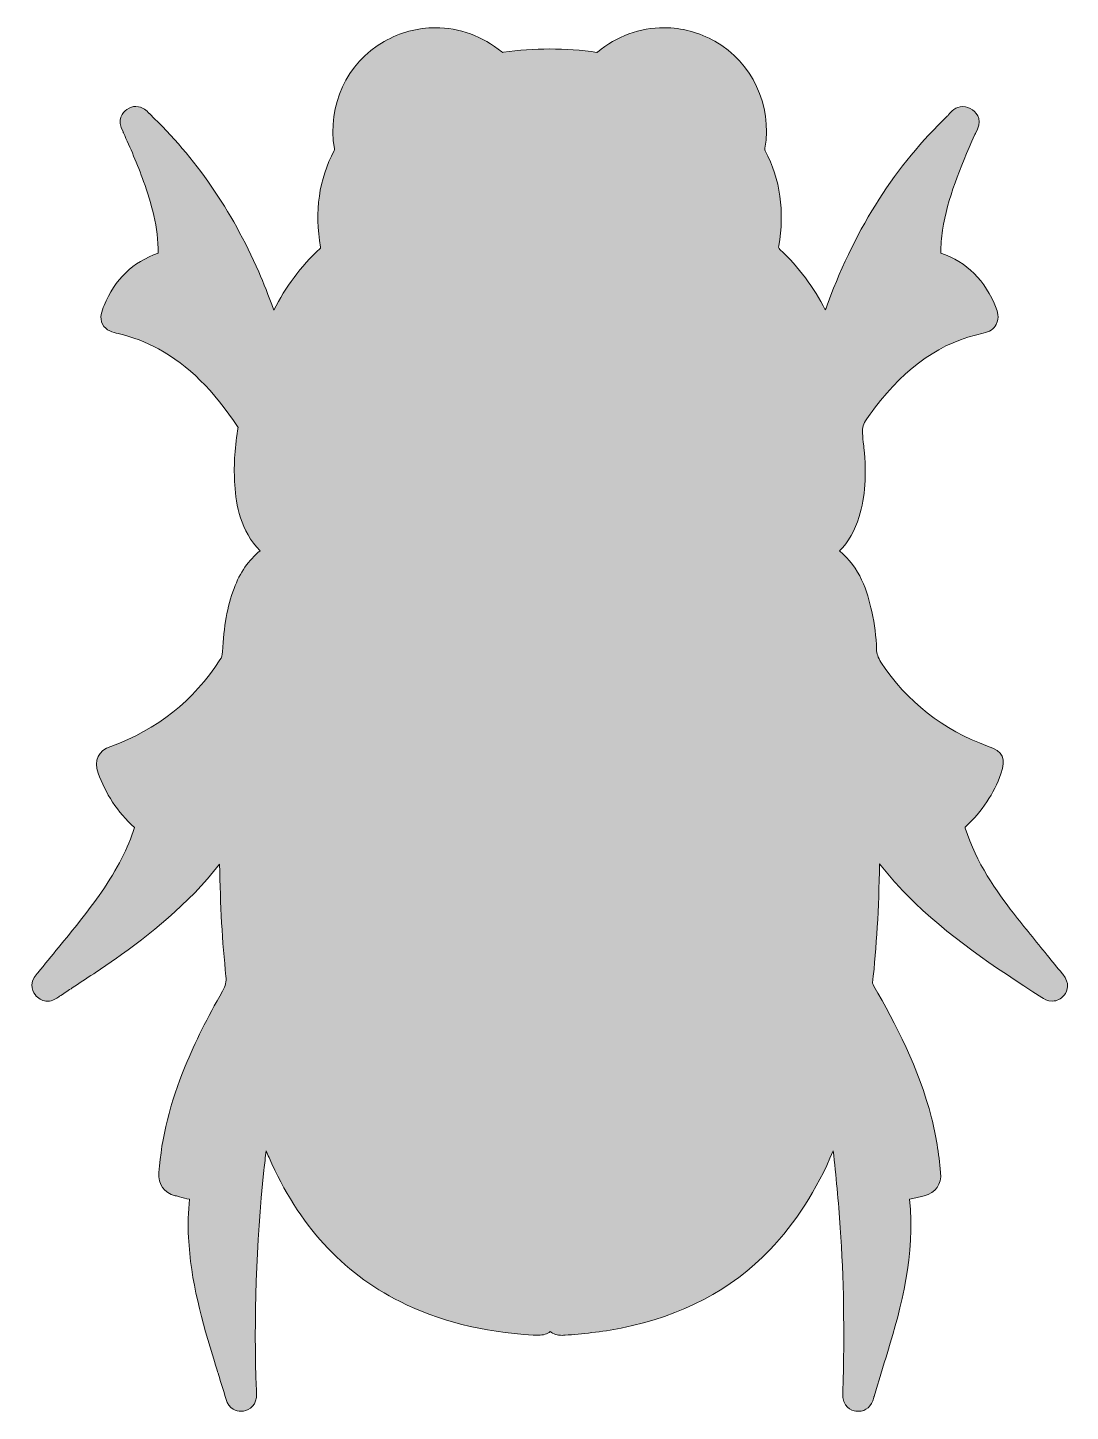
# Model space of a CAD drawing. Extents: x 55 to 1945, y -803 to -197.
# Drawn here: x 1009 to 1465, y -803 to -197 of the extents above; entities that cross this region are included whole.
import ezdxf

# ---------------------------------------------------------------- set-up
doc = ezdxf.new("R2010")
doc.units = 0
doc.header["$MEASUREMENT"] = 0
doc.layers.add('Layer 1', color=7, linetype='Continuous')

# ---------------------------------------------------------------- blocks, each defined once
blk = doc.blocks.new('block 2')
at = {"layer": 'Layer 1', "true_color": 0x7b401e}
h = blk.add_hatch(color=36, dxfattribs=at)
h.dxf.hatch_style = 2
edge = h.paths.add_edge_path()
edge.add_spline(control_points=[(1461.73, -611.19), (1459.55, -608.49), (1457.35, -605.79), (1455.12, -603.07), (1450.24, -597.08), (1445.19, -590.89), (1440.36, -584.73), (1433.06, -575.4), (1424.07, -562.74), (1419.3, -547.55), (1419.25, -547.4), (1419.22, -547.28), (1419.19, -547.2), (1419.25, -547.14), (1419.33, -547.07), (1419.43, -546.97), (1426.65, -540.15), (1431.83, -532.37), (1434.84, -523.84), (1437.27, -516.96), (1435.92, -514.11), (1429.08, -511.64), (1409.51, -504.59), (1393.8, -492.23), (1382.39, -474.91), (1381.1, -472.95), (1380.52, -471.22), (1380.46, -469.11), (1380.31, -463.85), (1379.62, -458.37), (1378.4, -452.82), (1376.43, -443.78), (1373.19, -433.59), (1364.23, -426.22), (1368.13, -422.29), (1370.96, -417.36), (1372.84, -411.24), (1375.5, -402.56), (1376.16, -393), (1374.93, -381.14), (1374.93, -381.14), (1374.84, -380.29), (1374.84, -380.29), (1374.35, -375.66), (1374.11, -373.33), (1374.64, -371.51), (1375.17, -369.67), (1376.65, -367.72), (1379.6, -363.84), (1393.7, -345.31), (1408.82, -334.86), (1427.18, -330.97), (1429.87, -330.4), (1431.76, -329.12), (1432.81, -327.19), (1434.42, -324.22), (1433.2, -321.07), (1432.79, -320.03), (1428.11, -307.93), (1419.97, -299.85), (1408.59, -295.98), (1408.61, -292.52), (1408.87, -289.16), (1409.36, -285.98), (1411.55, -271.86), (1416.99, -258.76), (1423.36, -244.33), (1423.41, -244.21), (1423.59, -243.9), (1423.72, -243.68), (1426.9, -238.24), (1424.8, -235.03), (1422.48, -233.29), (1421.15, -232.3), (1419.72, -231.8), (1418.23, -231.8), (1414.94, -231.8), (1413.04, -234.13), (1412.01, -235.38), (1411.85, -235.59), (1411.7, -235.78), (1411.58, -235.9), (1388.83, -257.57), (1371.72, -284.26), (1359.28, -317.49), (1358.86, -318.59), (1358.45, -319.7), (1358.04, -320.82), (1353.09, -310.96), (1346.43, -302.06), (1338.2, -294.3), (1337.55, -293.69), (1337.55, -293.69), (1337.7, -292.79), (1340.28, -277.67), (1338.29, -263.68), (1331.8, -251.2), (1331.62, -250.86), (1331.55, -250.65), (1331.65, -250.05), (1334.74, -231), (1326.14, -212.64), (1309.76, -203.28), (1302.92, -199.38), (1295.23, -197.32), (1287.5, -197.32), (1276.9, -197.32), (1266.81, -201.01), (1258.31, -207.99), (1258.24, -208.05), (1258.18, -208.1), (1258.13, -208.14), (1251.24, -207.13), (1244.27, -206.63), (1237.42, -206.63), (1230.7, -206.63), (1223.9, -207.12), (1217.23, -208.08), (1217.06, -208.11), (1216.93, -208.12), (1216.81, -208.13), (1216.8, -208.13), (1216.7, -208.08), (1216.47, -207.89), (1208.19, -201.08), (1197.89, -197.34), (1187.46, -197.34), (1179.65, -197.34), (1171.88, -199.43), (1164.99, -203.38), (1148.59, -212.81), (1140.04, -231.22), (1143.22, -250.3), (1143.29, -250.7), (1143.26, -250.8), (1143.1, -251.1), (1136.47, -263.77), (1134.53, -277.58), (1137.17, -293.34), (1137.19, -293.5), (1137.21, -293.61), (1137.21, -293.68), (1137.16, -293.74), (1137.07, -293.83), (1136.94, -293.96), (1128.53, -301.85), (1121.75, -310.87), (1116.75, -320.84), (1114.36, -314.33), (1112.29, -309.15), (1110.1, -304.14), (1098.35, -277.21), (1082.36, -254.02), (1062.57, -235.22), (1062.47, -235.13), (1062.37, -235.02), (1062.27, -234.9), (1062.27, -234.9), (1062.22, -234.84), (1062.22, -234.84), (1061.25, -233.78), (1059.44, -231.79), (1056.42, -231.79), (1055.04, -231.79), (1053.72, -232.23), (1052.48, -233.08), (1050.58, -234.39), (1047.82, -237.4), (1050.76, -242.95), (1050.83, -243.09), (1050.9, -243.23), (1050.96, -243.36), (1053.79, -249.6), (1057.04, -257.01), (1059.77, -264.69), (1063.01, -273.85), (1066.29, -284.71), (1066.14, -296), (1055.11, -299.75), (1047.14, -307.46), (1042.45, -318.9), (1041.48, -321.25), (1040.29, -324.17), (1041.78, -327.05), (1043.26, -329.92), (1046.4, -330.64), (1048.69, -331.17), (1054.87, -332.59), (1060.78, -334.84), (1066.27, -337.85), (1079.33, -345.02), (1090.39, -355.94), (1101.07, -372.2), (1101.04, -372.48), (1100.96, -372.97), (1100.93, -373.18), (1100.93, -373.18), (1100.87, -373.51), (1100.87, -373.51), (1099.54, -381.75), (1099.13, -389.77), (1099.65, -397.36), (1100.26, -406.26), (1102.11, -417.4), (1110.73, -426.2), (1105.68, -430.29), (1101.93, -435.72), (1099.31, -442.71), (1096.4, -450.5), (1094.8, -459.3), (1094.27, -470.41), (1094.2, -471.79), (1093.88, -472.84), (1093.17, -473.93), (1081.67, -491.8), (1065.6, -504.53), (1045.4, -511.74), (1039.85, -513.73), (1037.88, -517.88), (1039.84, -523.43), (1043.01, -532.38), (1048.36, -540.39), (1055.73, -547.23), (1052.89, -556.32), (1048.31, -565.3), (1041.33, -575.49), (1035.57, -583.9), (1028.93, -591.96), (1022.49, -599.78), (1019.53, -603.38), (1016.46, -607.1), (1013.49, -610.85), (1013.41, -610.95), (1013.32, -611.05), (1013.19, -611.2), (1009.02, -615.94), (1011.52, -619.63), (1012.78, -620.99), (1014.14, -622.46), (1015.89, -623.26), (1017.72, -623.26), (1020.01, -623.26), (1021.62, -622.07), (1022.63, -621.32), (1022.74, -621.24), (1022.84, -621.17), (1022.94, -621.1), (1024.62, -619.99), (1026.31, -618.88), (1027.99, -617.78), (1027.99, -617.78), (1028.55, -617.41), (1028.55, -617.41), (1034.72, -613.35), (1041.1, -609.16), (1047.26, -604.8), (1062.24, -594.2), (1079.13, -581.08), (1093.02, -563.26), (1093.28, -581.24), (1094.19, -597.37), (1095.79, -612.38), (1096.04, -614.73), (1095.63, -616.53), (1094.31, -618.82), (1087.65, -630.38), (1082.3, -641.12), (1077.97, -651.64), (1071.35, -667.72), (1067.58, -682.94), (1066.45, -698.16), (1066.05, -703.49), (1068.6, -707.1), (1073.62, -708.34), (1074.25, -708.49), (1074.87, -708.67), (1075.5, -708.85), (1076.84, -709.23), (1078.29, -709.65), (1079.87, -709.89), (1079.28, -715.32), (1079.12, -720.93), (1079.4, -726.61), (1080.31, -745.61), (1085.35, -763.35), (1090.89, -781.36), (1091.39, -783.01), (1092.51, -786.61), (1092.51, -786.61), (1093.59, -790.12), (1094.68, -793.63), (1095.73, -797.14), (1097.18, -801.96), (1100.49, -802.68), (1102.34, -802.68), (1102.71, -802.68), (1103.08, -802.65), (1103.46, -802.59), (1106.27, -802.16), (1109.45, -799.86), (1109.14, -794.83), (1109.13, -794.66), (1109.13, -794.5), (1109.13, -794.28), (1109.12, -794.06), (1109.12, -793.83), (1109.11, -793.61), (1107.88, -762.01), (1108.99, -729.54), (1112.41, -697.11), (1112.71, -694.3), (1113.03, -691.48), (1113.35, -688.71), (1113.77, -689.7), (1114.19, -690.69), (1114.63, -691.67), (1127.67, -721.2), (1146.43, -741.81), (1171.97, -754.68), (1188.77, -763.14), (1207.82, -767.92), (1230.22, -769.3), (1231.09, -769.36), (1231.81, -769.39), (1232.48, -769.39), (1234.66, -769.39), (1236.39, -768.85), (1237.64, -767.79), (1239, -768.89), (1240.76, -769.45), (1242.9, -769.45), (1243.32, -769.45), (1243.76, -769.43), (1244.22, -769.39), (1251.46, -768.82), (1260.04, -768), (1268.73, -766.25), (1295.39, -760.91), (1316.66, -749.71), (1333.76, -732.02), (1345.09, -720.31), (1354.2, -706.07), (1361.47, -688.7), (1362.74, -699.62), (1363.76, -710.71), (1364.58, -722.35), (1366.12, -744.11), (1366.49, -767.55), (1365.71, -794.01), (1365.71, -794.14), (1365.7, -794.28), (1365.69, -794.46), (1365.25, -800.99), (1369.56, -802.32), (1371.44, -802.58), (1371.8, -802.64), (1372.16, -802.66), (1372.51, -802.66), (1375.9, -802.66), (1378.16, -800.64), (1379.24, -796.62), (1379.28, -796.47), (1379.31, -796.33), (1379.36, -796.19), (1381.37, -789.65), (1383.37, -783.11), (1385.36, -776.57), (1391.32, -757.02), (1397.41, -734.22), (1394.9, -709.89), (1396.73, -709.57), (1398.47, -709.11), (1400.16, -708.66), (1400.16, -708.66), (1401.31, -708.36), (1401.31, -708.36), (1406.41, -707.02), (1408.97, -703.42), (1408.51, -698.2), (1407.76, -689.69), (1406.45, -681.88), (1404.52, -674.3), (1399, -652.64), (1388.69, -632.99), (1379.33, -616.62), (1378.75, -615.61), (1378.72, -615.38), (1378.74, -615.17), (1380.46, -599.68), (1381.44, -583), (1381.8, -563.17), (1385.47, -567.92), (1389.52, -572.5), (1394.06, -577.06), (1411.66, -594.76), (1431.87, -608.23), (1452.77, -621.6), (1453.64, -622.16), (1455.27, -623.2), (1457.38, -623.2), (1459.38, -623.2), (1461.21, -622.28), (1462.55, -620.6), (1464.1, -618.64), (1465.26, -615.45), (1461.92, -611.41), (1461.92, -611.41), (1461.73, -611.19), (1461.73, -611.19)], knot_values=[0, 0, 0, 0, 1, 1, 1, 2, 2, 2, 3, 3, 3, 4, 4, 4, 5, 5, 5, 6, 6, 6, 7, 7, 7, 8, 8, 8, 9, 9, 9, 10, 10, 10, 11, 11, 11, 12, 12, 12, 13, 13, 13, 14, 14, 14, 15, 15, 15, 16, 16, 16, 17, 17, 17, 18, 18, 18, 19, 19, 19, 20, 20, 20, 21, 21, 21, 22, 22, 22, 23, 23, 23, 24, 24, 24, 25, 25, 25, 26, 26, 26, 27, 27, 27, 28, 28, 28, 29, 29, 29, 30, 30, 30, 31, 31, 31, 32, 32, 32, 33, 33, 33, 34, 34, 34, 35, 35, 35, 36, 36, 36, 37, 37, 37, 38, 38, 38, 39, 39, 39, 40, 40, 40, 41, 41, 41, 42, 42, 42, 43, 43, 43, 44, 44, 44, 45, 45, 45, 46, 46, 46, 47, 47, 47, 48, 48, 48, 49, 49, 49, 50, 50, 50, 51, 51, 51, 52, 52, 52, 53, 53, 53, 54, 54, 54, 55, 55, 55, 56, 56, 56, 57, 57, 57, 58, 58, 58, 59, 59, 59, 60, 60, 60, 61, 61, 61, 62, 62, 62, 63, 63, 63, 64, 64, 64, 65, 65, 65, 66, 66, 66, 67, 67, 67, 68, 68, 68, 69, 69, 69, 70, 70, 70, 71, 71, 71, 72, 72, 72, 73, 73, 73, 74, 74, 74, 75, 75, 75, 76, 76, 76, 77, 77, 77, 78, 78, 78, 79, 79, 79, 80, 80, 80, 81, 81, 81, 82, 82, 82, 83, 83, 83, 84, 84, 84, 85, 85, 85, 86, 86, 86, 87, 87, 87, 88, 88, 88, 89, 89, 89, 90, 90, 90, 91, 91, 91, 92, 92, 92, 93, 93, 93, 94, 94, 94, 95, 95, 95, 96, 96, 96, 97, 97, 97, 98, 98, 98, 99, 99, 99, 100, 100, 100, 101, 101, 101, 102, 102, 102, 103, 103, 103, 104, 104, 104, 105, 105, 105, 106, 106, 106, 107, 107, 107, 108, 108, 108, 109, 109, 109, 110, 110, 110, 111, 111, 111, 112, 112, 112, 113, 113, 113, 114, 114, 114, 115, 115, 115, 116, 116, 116, 117, 117, 117, 118, 118, 118, 119, 119, 119, 120, 120, 120, 121, 121, 121, 122, 122, 122, 123, 123, 123, 124, 124, 124, 125, 125, 125, 126, 126, 126, 127, 127, 127, 128, 128, 128, 129, 129, 129, 130, 130, 130, 131, 131, 131, 132, 132, 132, 133, 133, 133, 134, 134, 134, 135, 135, 135, 136, 136, 136, 136], degree=3, periodic=1)
at = {"layer": 'Layer 1', "lineweight": 0}
blk.add_open_spline([(1461.73, -611.19), (1459.55, -608.49), (1457.35, -605.79), (1455.12, -603.07), (1450.24, -597.08), (1445.19, -590.89), (1440.36, -584.73), (1433.06, -575.4), (1424.07, -562.74), (1419.3, -547.55), (1419.25, -547.4), (1419.22, -547.28), (1419.19, -547.2), (1419.25, -547.14), (1419.33, -547.07), (1419.43, -546.97), (1426.65, -540.15), (1431.83, -532.37), (1434.84, -523.84), (1437.27, -516.96), (1435.92, -514.11), (1429.08, -511.64), (1409.51, -504.59), (1393.8, -492.23), (1382.39, -474.91), (1381.1, -472.95), (1380.52, -471.22), (1380.46, -469.11), (1380.31, -463.85), (1379.62, -458.37), (1378.4, -452.82), (1376.43, -443.78), (1373.19, -433.59), (1364.23, -426.22), (1368.13, -422.29), (1370.96, -417.36), (1372.84, -411.24), (1375.5, -402.56), (1376.16, -393), (1374.93, -381.14), (1374.93, -381.14), (1374.84, -380.29), (1374.84, -380.29), (1374.35, -375.66), (1374.11, -373.33), (1374.64, -371.51), (1375.17, -369.67), (1376.65, -367.72), (1379.6, -363.84), (1393.7, -345.31), (1408.82, -334.86), (1427.18, -330.97), (1429.87, -330.4), (1431.76, -329.12), (1432.81, -327.19), (1434.42, -324.22), (1433.2, -321.07), (1432.79, -320.03), (1428.11, -307.93), (1419.97, -299.85), (1408.59, -295.98), (1408.61, -292.52), (1408.87, -289.16), (1409.36, -285.98), (1411.55, -271.86), (1416.99, -258.76), (1423.36, -244.33), (1423.41, -244.21), (1423.59, -243.9), (1423.72, -243.68), (1426.9, -238.24), (1424.8, -235.03), (1422.48, -233.29), (1421.15, -232.3), (1419.72, -231.8), (1418.23, -231.8), (1414.94, -231.8), (1413.04, -234.13), (1412.01, -235.38), (1411.85, -235.59), (1411.7, -235.78), (1411.58, -235.9), (1388.83, -257.57), (1371.72, -284.26), (1359.28, -317.49), (1358.86, -318.59), (1358.45, -319.7), (1358.04, -320.82), (1353.09, -310.96), (1346.43, -302.06), (1338.2, -294.3), (1337.55, -293.69), (1337.55, -293.69), (1337.7, -292.79), (1340.28, -277.67), (1338.29, -263.68), (1331.8, -251.2), (1331.62, -250.86), (1331.55, -250.65), (1331.65, -250.05), (1334.74, -231), (1326.14, -212.64), (1309.76, -203.28), (1302.92, -199.38), (1295.23, -197.32), (1287.5, -197.32), (1276.9, -197.32), (1266.81, -201.01), (1258.31, -207.99), (1258.24, -208.05), (1258.18, -208.1), (1258.13, -208.14), (1251.24, -207.13), (1244.27, -206.63), (1237.42, -206.63), (1230.7, -206.63), (1223.9, -207.12), (1217.23, -208.08), (1217.06, -208.11), (1216.93, -208.12), (1216.81, -208.13), (1216.8, -208.13), (1216.7, -208.08), (1216.47, -207.89), (1208.19, -201.08), (1197.89, -197.34), (1187.46, -197.34), (1179.65, -197.34), (1171.88, -199.43), (1164.99, -203.38), (1148.59, -212.81), (1140.04, -231.22), (1143.22, -250.3), (1143.29, -250.7), (1143.26, -250.8), (1143.1, -251.1), (1136.47, -263.77), (1134.53, -277.58), (1137.17, -293.34), (1137.19, -293.5), (1137.21, -293.61), (1137.21, -293.68), (1137.16, -293.74), (1137.07, -293.83), (1136.94, -293.96), (1128.53, -301.85), (1121.75, -310.87), (1116.75, -320.84), (1114.36, -314.33), (1112.29, -309.15), (1110.1, -304.14), (1098.35, -277.21), (1082.36, -254.02), (1062.57, -235.22), (1062.47, -235.13), (1062.37, -235.02), (1062.27, -234.9), (1062.27, -234.9), (1062.22, -234.84), (1062.22, -234.84), (1061.25, -233.78), (1059.44, -231.79), (1056.42, -231.79), (1055.04, -231.79), (1053.72, -232.23), (1052.48, -233.08), (1050.58, -234.39), (1047.82, -237.4), (1050.76, -242.95), (1050.83, -243.09), (1050.9, -243.23), (1050.96, -243.36), (1053.79, -249.6), (1057.04, -257.01), (1059.77, -264.69), (1063.01, -273.85), (1066.29, -284.71), (1066.14, -296), (1055.11, -299.75), (1047.14, -307.46), (1042.45, -318.9), (1041.48, -321.25), (1040.29, -324.17), (1041.78, -327.05), (1043.26, -329.92), (1046.4, -330.64), (1048.69, -331.17), (1054.87, -332.59), (1060.78, -334.84), (1066.27, -337.85), (1079.33, -345.02), (1090.39, -355.94), (1101.07, -372.2), (1101.04, -372.48), (1100.96, -372.97), (1100.93, -373.18), (1100.93, -373.18), (1100.87, -373.51), (1100.87, -373.51), (1099.54, -381.75), (1099.13, -389.77), (1099.65, -397.36), (1100.26, -406.26), (1102.11, -417.4), (1110.73, -426.2), (1105.68, -430.29), (1101.93, -435.72), (1099.31, -442.71), (1096.4, -450.5), (1094.8, -459.3), (1094.27, -470.41), (1094.2, -471.79), (1093.88, -472.84), (1093.17, -473.93), (1081.67, -491.8), (1065.6, -504.53), (1045.4, -511.74), (1039.85, -513.73), (1037.88, -517.88), (1039.84, -523.43), (1043.01, -532.38), (1048.36, -540.39), (1055.73, -547.23), (1052.89, -556.32), (1048.31, -565.3), (1041.33, -575.49), (1035.57, -583.9), (1028.93, -591.96), (1022.49, -599.78), (1019.53, -603.38), (1016.46, -607.1), (1013.49, -610.85), (1013.41, -610.95), (1013.32, -611.05), (1013.19, -611.2), (1009.02, -615.94), (1011.52, -619.63), (1012.78, -620.99), (1014.14, -622.46), (1015.89, -623.26), (1017.72, -623.26), (1020.01, -623.26), (1021.62, -622.07), (1022.63, -621.32), (1022.74, -621.24), (1022.84, -621.17), (1022.94, -621.1), (1024.62, -619.99), (1026.31, -618.88), (1027.99, -617.78), (1027.99, -617.78), (1028.55, -617.41), (1028.55, -617.41), (1034.72, -613.35), (1041.1, -609.16), (1047.26, -604.8), (1062.24, -594.2), (1079.13, -581.08), (1093.02, -563.26), (1093.28, -581.24), (1094.19, -597.37), (1095.79, -612.38), (1096.04, -614.73), (1095.63, -616.53), (1094.31, -618.82), (1087.65, -630.38), (1082.3, -641.12), (1077.97, -651.64), (1071.35, -667.72), (1067.58, -682.94), (1066.45, -698.16), (1066.05, -703.49), (1068.6, -707.1), (1073.62, -708.34), (1074.25, -708.49), (1074.87, -708.67), (1075.5, -708.85), (1076.84, -709.23), (1078.29, -709.65), (1079.87, -709.89), (1079.28, -715.32), (1079.12, -720.93), (1079.4, -726.61), (1080.31, -745.61), (1085.35, -763.35), (1090.89, -781.36), (1091.39, -783.01), (1092.51, -786.61), (1092.51, -786.61), (1093.59, -790.12), (1094.68, -793.63), (1095.73, -797.14), (1097.18, -801.96), (1100.49, -802.68), (1102.34, -802.68), (1102.71, -802.68), (1103.08, -802.65), (1103.46, -802.59), (1106.27, -802.16), (1109.45, -799.86), (1109.14, -794.83), (1109.13, -794.66), (1109.13, -794.5), (1109.13, -794.28), (1109.12, -794.06), (1109.12, -793.83), (1109.11, -793.61), (1107.88, -762.01), (1108.99, -729.54), (1112.41, -697.11), (1112.71, -694.3), (1113.03, -691.48), (1113.35, -688.71), (1113.77, -689.7), (1114.19, -690.69), (1114.63, -691.67), (1127.67, -721.2), (1146.43, -741.81), (1171.97, -754.68), (1188.77, -763.14), (1207.82, -767.92), (1230.22, -769.3), (1231.09, -769.36), (1231.81, -769.39), (1232.48, -769.39), (1234.66, -769.39), (1236.39, -768.85), (1237.64, -767.79), (1239, -768.89), (1240.76, -769.45), (1242.9, -769.45), (1243.32, -769.45), (1243.76, -769.43), (1244.22, -769.39), (1251.46, -768.82), (1260.04, -768), (1268.73, -766.25), (1295.39, -760.91), (1316.66, -749.71), (1333.76, -732.02), (1345.09, -720.31), (1354.2, -706.07), (1361.47, -688.7), (1362.74, -699.62), (1363.76, -710.71), (1364.58, -722.35), (1366.12, -744.11), (1366.49, -767.55), (1365.71, -794.01), (1365.71, -794.14), (1365.7, -794.28), (1365.69, -794.46), (1365.25, -800.99), (1369.56, -802.32), (1371.44, -802.58), (1371.8, -802.64), (1372.16, -802.66), (1372.51, -802.66), (1375.9, -802.66), (1378.16, -800.64), (1379.24, -796.62), (1379.28, -796.47), (1379.31, -796.33), (1379.36, -796.19), (1381.37, -789.65), (1383.37, -783.11), (1385.36, -776.57), (1391.32, -757.02), (1397.41, -734.22), (1394.9, -709.89), (1396.73, -709.57), (1398.47, -709.11), (1400.16, -708.66), (1400.16, -708.66), (1401.31, -708.36), (1401.31, -708.36), (1406.41, -707.02), (1408.97, -703.42), (1408.51, -698.2), (1407.76, -689.69), (1406.45, -681.88), (1404.52, -674.3), (1399, -652.64), (1388.69, -632.99), (1379.33, -616.62), (1378.75, -615.61), (1378.72, -615.38), (1378.74, -615.17), (1380.46, -599.68), (1381.44, -583), (1381.8, -563.17), (1385.47, -567.92), (1389.52, -572.5), (1394.06, -577.06), (1411.66, -594.76), (1431.87, -608.23), (1452.77, -621.6), (1453.64, -622.16), (1455.27, -623.2), (1457.38, -623.2), (1459.38, -623.2), (1461.21, -622.28), (1462.55, -620.6), (1464.1, -618.64), (1465.26, -615.45), (1461.92, -611.41), (1461.92, -611.41), (1461.73, -611.19), (1461.73, -611.19)], degree=3, knots=[0, 0, 0, 0, 1, 1, 1, 2, 2, 2, 3, 3, 3, 4, 4, 4, 5, 5, 5, 6, 6, 6, 7, 7, 7, 8, 8, 8, 9, 9, 9, 10, 10, 10, 11, 11, 11, 12, 12, 12, 13, 13, 13, 14, 14, 14, 15, 15, 15, 16, 16, 16, 17, 17, 17, 18, 18, 18, 19, 19, 19, 20, 20, 20, 21, 21, 21, 22, 22, 22, 23, 23, 23, 24, 24, 24, 25, 25, 25, 26, 26, 26, 27, 27, 27, 28, 28, 28, 29, 29, 29, 30, 30, 30, 31, 31, 31, 32, 32, 32, 33, 33, 33, 34, 34, 34, 35, 35, 35, 36, 36, 36, 37, 37, 37, 38, 38, 38, 39, 39, 39, 40, 40, 40, 41, 41, 41, 42, 42, 42, 43, 43, 43, 44, 44, 44, 45, 45, 45, 46, 46, 46, 47, 47, 47, 48, 48, 48, 49, 49, 49, 50, 50, 50, 51, 51, 51, 52, 52, 52, 53, 53, 53, 54, 54, 54, 55, 55, 55, 56, 56, 56, 57, 57, 57, 58, 58, 58, 59, 59, 59, 60, 60, 60, 61, 61, 61, 62, 62, 62, 63, 63, 63, 64, 64, 64, 65, 65, 65, 66, 66, 66, 67, 67, 67, 68, 68, 68, 69, 69, 69, 70, 70, 70, 71, 71, 71, 72, 72, 72, 73, 73, 73, 74, 74, 74, 75, 75, 75, 76, 76, 76, 77, 77, 77, 78, 78, 78, 79, 79, 79, 80, 80, 80, 81, 81, 81, 82, 82, 82, 83, 83, 83, 84, 84, 84, 85, 85, 85, 86, 86, 86, 87, 87, 87, 88, 88, 88, 89, 89, 89, 90, 90, 90, 91, 91, 91, 92, 92, 92, 93, 93, 93, 94, 94, 94, 95, 95, 95, 96, 96, 96, 97, 97, 97, 98, 98, 98, 99, 99, 99, 100, 100, 100, 101, 101, 101, 102, 102, 102, 103, 103, 103, 104, 104, 104, 105, 105, 105, 106, 106, 106, 107, 107, 107, 108, 108, 108, 109, 109, 109, 110, 110, 110, 111, 111, 111, 112, 112, 112, 113, 113, 113, 114, 114, 114, 115, 115, 115, 116, 116, 116, 117, 117, 117, 118, 118, 118, 119, 119, 119, 120, 120, 120, 121, 121, 121, 122, 122, 122, 123, 123, 123, 124, 124, 124, 125, 125, 125, 126, 126, 126, 127, 127, 127, 128, 128, 128, 129, 129, 129, 130, 130, 130, 131, 131, 131, 132, 132, 132, 133, 133, 133, 134, 134, 134, 135, 135, 135, 136, 136, 136, 136], dxfattribs=at)

msp = doc.modelspace()

# ---------------------------------------------------------------- block references
at = {"layer": 'Layer 1'}
msp.add_blockref('block 2', (0, 0), dxfattribs=at)

doc.saveas('drawing.dxf')
